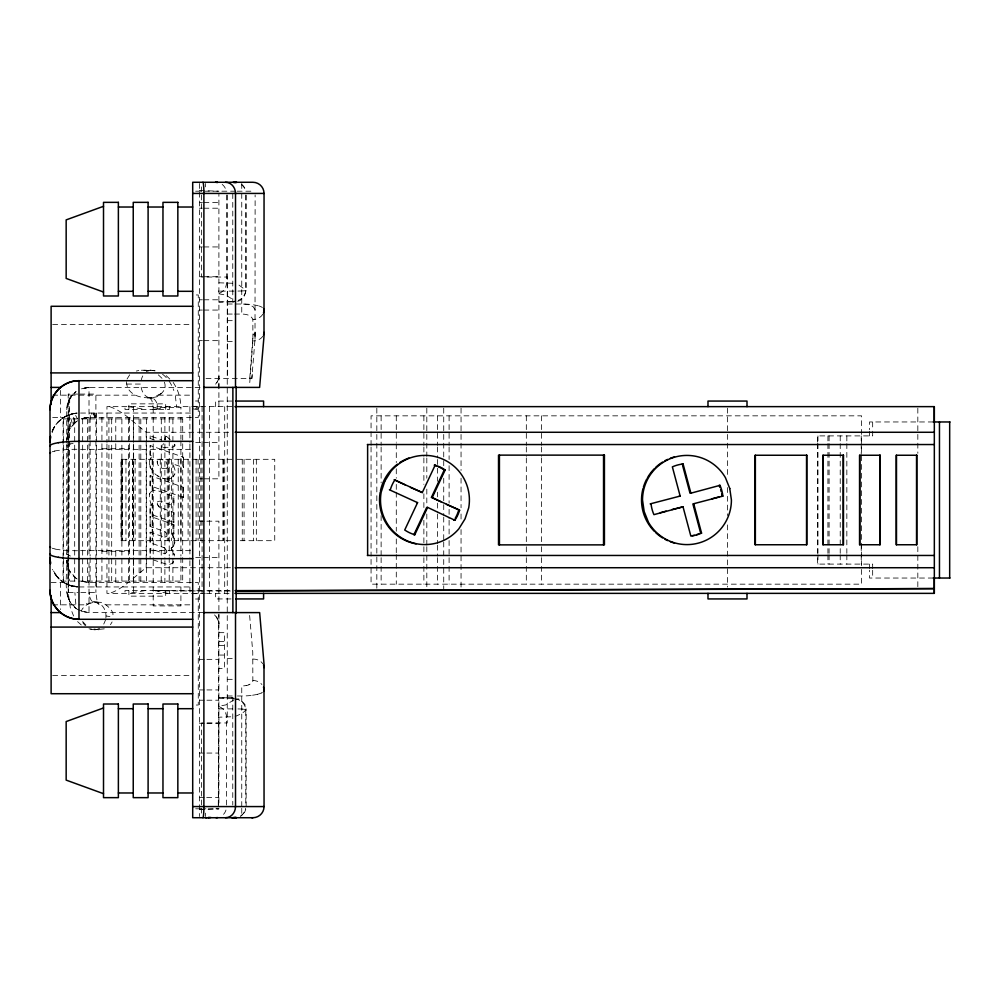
<?xml version="1.0" encoding="UTF-8"?>
<svg xmlns="http://www.w3.org/2000/svg" width="1000" height="1000" viewBox="0 0 1000 1000"><rect width="100%" height="100%" fill="white"/><g stroke="black" fill="none" stroke-linecap="round" stroke-linejoin="round"><path stroke-width="0.75" stroke-dasharray="5 3.75" d="M132.738 459.312L132.738 540.688L132.7 459.312M206.012 378.488L251.838 378.488L255.012 339.237L255.125 194.975M255.012 339.237L255.1 332.65M68.787 440.962L68.487 592.525L69.713 394.087M68.787 439.4L68.875 394.087M218.325 805.013L218.663 621.5L215.613 615.85M76.062 421.65L69.013 429.963L66.725 439.8L68.138 431.975L73.675 423.787L73.713 417.25M94.55 413.05L94.55 417.5M218.325 806.575L218.9 717.2L233.775 716.688M255.1 335.763L255.125 332.375M93.35 414.8L93.362 413.05L94.375 416.488M91.862 414.425L91.888 413.05M218.663 621.5L218.9 623.75L218.85 614.688M174.638 444.225C176.65 449.162 165.037 446.287 162.887 447.875L161.725 446.388L163.612 443.688M161.938 447.413L162.05 445.9M234.5 314.062L241.75 314.062A10.688 4.638 0 0 1 247.1 314.738A11.25 5.125 -0.7 0 1 250.413 316.075L252.85 318.975L252.9 340.975L249.625 384.538M70.612 427.225L70.788 418.275M163.062 478.4L165.087 478.862L161 477.725L155.463 474.475L150.05 467.287L149.537 460.737L152.363 456.012L150.125 455.125L150.125 445.5L183.55 457.225L183.463 467.5L183.55 457.225M158.5 465.662C158.737 466.912 155.1 459.738 159.062 459.312M157.413 463.537L157.188 461.175M167.875 466.337L166.025 461.863L161.575 459.3M166.737 552.025C167.362 550.55 165.35 554.963 163.912 553.425L150.125 548.6L150.125 558.837M105.862 618.112C106.75 612.025 103.763 605.087 97.825 602.762A13.85 11.85 90 0 0 88.112 604.025L87.513 604.338A20.162 20.162 0 0 0 86.65 604.837L82.575 608.538L81.275 610.975M66.725 442.95L66.725 409.7C66.737 402.587 70.312 395.675 76.1 391.538L70.875 396.737M66.725 439.8L67.713 433.25L67.237 435.037M218.9 388.175L218.9 376.25L218.012 380.613L215.613 384.15M249.625 615.462L252.763 652.15L252.85 681.025A12.55 6.037 3.3 0 1 251.625 683.062A11.638 5.425 1.5 0 1 248.888 684.663M66.725 409.7L68.238 401.625L72.763 394.438L69.013 399.862M173.525 546.188L174.825 542.25L173.525 546.188L171.125 548.35L174.213 554.587L173.725 553.2M251.838 378.488L252.262 374.188M165.025 440L165.725 436.525M249.737 378.488L252.862 337.362L253.912 333.913A2.225 1.725 0 0 0 255.012 332.912M167.037 535.688L166.375 532.938L164.675 531.525L150.125 526.438L150.125 516.3L173.888 524.625L173.8 533.987L173.888 524.625M173.463 536.512L173.738 537.125L172.087 533.825M173.888 512.625L173.8 522.388L173.888 512.625L159.288 507.1L157.287 504.225L157.4 501.912M173.9 475.812L172.875 476.95L174.9 473.787L175.125 470.475L173 464.012L183.55 467.5M174.838 445.962L174.825 444.462M218.738 378.15L217.375 381.863L214.537 385.1M151.975 505.062C149.863 504.038 148.475 493.088 150.363 492.575M149.45 494.675L149.725 493.587M164.375 382.137C166.675 387.375 163.5 393.3 158.287 395.163L157.9 396.45C146.337 399.963 126.463 397.1 126.538 381.512M105.438 620.225L103.75 624.087M174.9 473.787L174.513 474.837M52.225 432.612C55.138 421.35 66.275 413.45 77.7 413.1M245.775 809.463L244.662 812.15L240.575 816.225L242.6 814.463M167.763 466.725L167.387 467.45M127.05 379.025L129.713 374.775M52.438 430.625C56.425 420.863 66.213 413.988 76.675 413.137L75.738 413.225M166.988 536.138L164.75 537.288M218.9 709.325L218.9 708.175M112.112 621.925L110.463 624.688M51.85 431.838L55.188 425.487L52.3 430.7M153.025 559.85L168.2 564.788L171.9 563.575L174.075 560.388M66.725 445.975L70.45 443.95M150.213 458.75L151.438 457.062M218.9 291.837L218.9 290.688M172.512 563.062L173.512 561.825M150.625 492.113L153.275 490.475L156.725 490.325L173.888 496.463L173.8 506L173.888 496.463M73.675 423.787L78.162 420.325M161.1 393.587L156.012 396.112M166.75 468.062L167.138 467.775M234.025 699.75L226.025 704.85L218.9 706.213M157.537 501.6L160.325 501.05L173.888 506M240.575 816.225L241.312 815.588A11.15 10.825 -90 0 0 245.637 808.312M57.538 422.537L63.537 417.5A28.988 28.988 0 0 1 77.9 413.062M230.475 567.725L146.2 567.725C134.375 576.562 123.8 588.675 109.525 593.362M165 478.862L168.912 478.963L172.963 476.95M172.562 547.2L171.388 547.962M61.812 418.688L68.675 414.938M261.488 693.012L262.4 692.5M166.513 468.3L162.062 468.363L158.938 466.262M170.387 478.55L171.75 477.863M99.537 628.288L97.825 629.113A13.85 11.85 -90 0 1 94.162 629.788L89.012 628.8M218.9 301.825L234.037 301.712L218.9 302.213M235.162 716.425C240.3 714.262 250.3 710.812 244.338 703.763L240.263 699.575L237.675 698.688M234.037 301.712L232.775 302.213L232.775 193.425M88.112 604.025L93.338 602.337A18.863 18.863 0 0 1 99.175 602.3C106.025 601.362 122.25 619.675 106.013 615.938M155.712 409.425L167.812 406.637M234.938 301.087L232.775 301.825L236.45 301.45M66.963 415.662L76.675 413.137M81.475 388.825L89.012 387.4L203.062 387.4M104.275 628.85L94.162 629.788L89.625 628.737M81.675 418.75L89.012 417.5L198.275 417.5L198.275 294.962L195.487 294.962M158.963 459.312L161.663 459.3M52.2 451.775L54.862 451.087M70.987 414.175L77.438 413.212M82.463 418.488L89.012 417.5L83.537 418.188L85.787 417.738M136.3 371.05L138.812 370.5M237.675 301.312L240.263 300.425L244.338 296.238L246.15 290.487L246.15 194.963M157.662 408.738L152.938 409.425M89.012 387.4L82.463 388.387L89.012 387.4L89.012 439.45M145.162 590.575L128.425 593.362M195.487 408.438L198.275 408.1L195.487 407.225M85.425 417.8L89.012 417.5M199.387 809.475L218.9 808.8L214.575 808.8M199.387 809.225L218.9 808.8M218.9 282.8L233.775 283.312M166 436.45L166.688 436.538M141.363 370.238L150.863 370.213L157.463 371.3M152.938 590.575L205.325 590.725M206.887 590.725L231.863 590.65M155.363 590.875L230.963 591.013M234.1 291.112L218.9 291.112M195.613 191.2L235.575 191.2M237.113 191.2L252.9 191.2M199.387 202.387L202.387 202.387M203.888 202.387L218.9 202.387M199.387 208.212L202.387 208.212M203.888 208.212L218.9 208.212M199.387 246.938L202.387 246.938M203.888 246.938L218.9 246.938M199.387 276.725L202.387 276.725M203.888 276.725L218.9 276.725M199.387 299.788L202.387 299.788M203.888 299.788L218.9 299.788M227.25 304.012L241.75 304.012A21.675 5.1 0 0 1 248.337 304.237L252.4 304.662A22.425 5.637 -0.5 0 1 259.113 306.062M199.387 310.062L202.387 310.062M203.888 310.062L218.9 310.062M227.25 314.062L233.05 314.062M227.25 320.662L233.2 320.662M52.675 324.588L191.137 324.588M199.387 340.65L202.387 340.65M203.888 340.65L218.9 340.65M227.25 341.5L233.2 341.5M126.6 384.062L140.863 384.062A13.85 10 90 0 0 150.863 397.912L152.9 398.375M77.763 394.087L68.2 394.087L68.2 592.525L70.3 607.7L73.625 616.013M79.887 394.087L95.9 394.087L95.9 439.4M52.675 395.163L135.062 395.163M158.287 395.163L191.2 395.163M195.487 401L198.275 401M232.213 401.062L215.65 401.062L215.65 406.637M192.7 406.35L198.275 406.35M231.825 406.637L106.95 406.637L106.95 442.425M149.288 397.738L151.888 398.025L150.062 397.775L151.738 398.787L149.8 397.587L151.95 400.662L153.2 407.475L180.912 407.475L180.912 413.05M80.538 413.05L191.137 413.05M52.663 417.5L63.537 417.5M933.25 421.962L869.513 421.962L869.513 429.7M109.525 406.637C123.8 411.325 134.375 423.438 146.2 432.275L230.475 432.275M154.512 440L150.125 438.5L150.125 435.863L161.438 439.8M164.988 437.65L165.113 440M150.125 438.5L150.213 435.863M195.7 442.375L201.887 442.375M203.438 442.375L218.9 442.375M101.925 448.713L129.625 448.713M80.538 449.35L192.7 449.35M150.125 455.125L150.213 445.5M232.05 459.312L121 459.312L121 540.688L231.775 540.688M236.975 459.312L274.738 459.312L274.738 540.688L236.975 540.688M162.325 459.525L163.05 459.825M149.338 463.387L151.137 469.338M183.55 497.512L150.125 485.775L150.125 475.6L183.55 487.325L183.463 497.512L183.55 487.325M157.325 475.763L159.113 476.85M199.387 478.812L202.387 478.812M203.888 478.812L218.9 478.812L218.9 194.338M150.125 485.775L150.213 475.6M157.287 504.225L159.288 507.1M173.888 522.388L150.125 514.062L150.125 504.862L151.688 505.238M150.125 514.062L150.213 504.862M199.387 521.188L205.387 521.188M206.887 521.188L218.9 521.188L218.9 805.662M150.125 526.438L150.213 516.3M163.988 547.587L164.8 547.95L150.125 542.737L150.125 532.188L164.537 537.225M173.65 537.125L174.825 542.25M174.35 539.113L174.05 538.1M150.125 542.737L150.213 532.188M150.125 548.6L150.213 555.913M171.838 549.362L172.862 551.237M80.538 550.65L191.137 550.65M101.925 551.287L129.625 551.287M174.412 556.025L174.112 554.587M195.7 557.625L201.887 557.625M203.438 557.625L218.9 557.625M933.25 578.038L869.513 578.038L869.513 570.3M51.112 582.5L63.537 582.5A28.988 28.988 0 0 0 77.9 586.938L67.862 584.738L67.862 415.262M81.662 581.25L89.012 582.5L198.275 582.5L198.275 705.037L195.487 705.037M93.35 586.95L94.237 586.95M78.987 586.95L191.137 586.95M68.2 592.525L77.925 592.525M80.8 592.525L95.9 592.525L97.037 600.775L99.025 604.325L95.887 602.225L97.225 602.562M205.287 593.362L106.95 593.362L106.95 560.688M206.562 593.362L231.825 593.362M192.7 593.65L198.275 593.65M195.487 599L198.275 599M231.05 598.938L215.65 598.938L215.65 593.362M52.663 604.837L77.375 604.837M78.925 604.837L86.65 604.837L86.7 603.55L87.513 604.338M106.05 604.837L191.15 604.837M203.062 612.6L89.012 612.6L82.463 611.613L78.637 609.725M218.9 632.663L224.462 632.663L224.462 668.55L218.9 668.55M218.9 641.587L224.462 641.587M218.9 645.487L224.462 645.487M218.9 655.062L224.462 655.062M227.25 658.5L233.2 658.5M199.387 659.35L205.387 659.35M206.887 659.35L218.9 659.35M52.675 675.413L191.137 675.413M227.25 679.338L233.2 679.338M199.387 689.938L205.387 689.938M206.887 689.938L218.9 689.938M227.25 695.987L235.95 695.987M237.4 695.987L241.75 695.987A21.8 5.125 0 0 0 252.362 695.3M232.775 697.788L218.9 697.788L232.775 697.788L232.775 805.025M218.9 698.175L233.75 698.238M199.387 700.212L205.387 700.212M206.887 700.212L218.9 700.212M218.9 708.888L232.775 708.888A13.375 0.637 0 0 1 234.112 708.888M199.387 723.275L205.387 723.275M206.887 723.275L218.9 723.275M199.387 753.062L205.387 753.062M206.887 753.062L218.9 753.062M199.387 797.613L204.262 797.613M206.7 797.613L218.9 797.613M195.675 808.8L205.938 808.8M147.3 397.9L150.863 397.912A13.85 10 -90 0 0 154.675 396.863M97.225 602.112L92.625 601.625M199.387 190.525L218.9 191.2M242.237 709.075L246.15 709.513L246.15 806.575M234.037 698.288L232.775 698.162L233.438 698.2M89.012 582.5L82.463 581.512M98.925 629.8L92.475 628.75M143.925 370.238L149.012 370.938M77.438 586.788L66.388 584.075L68.075 584.825M152.537 370.4L154.887 370.662M128.425 406.637L145.162 409.425M218.9 293.788L226.025 295.15L234.025 300.25M167.812 593.362L157.662 591.263M192.7 408.787L198.275 409.8M72.525 586.225L76.675 586.862C66.188 586.038 56.425 579.15 52.438 569.375M234.938 698.913L238.162 699.6A11.15 10.462 41.8 0 1 245.775 709.663L245.775 805.037M172.362 533.675L173.888 533.987M70.987 585.837L74.538 586.613L69.4 585.325M52.2 548.225L54.862 548.913M91.088 629.325L91.85 629.525M70.45 556.05L66.725 554.025M234.85 698.562L238.162 699.6M81.475 611.175L89.012 612.6L89.012 560.55M68.675 585.062L61.812 581.312M262.4 307.5L261.488 306.988A22.95 5.987 -1.2 0 0 259.212 306.038M76.062 578.35L69.013 570.037L66.725 560.2C67.613 576.35 60.525 602.1 80.013 610.7M166.175 375.613L172.162 381.312M239.013 285.1L246.15 290.487A13.375 0.625 0 0 1 241.375 290.975M77.138 578.987C70.713 575.1 66.7 567.688 66.725 560.2M164.713 547.95L166.838 551.2M81.287 624.963L77.188 621.287M158.35 374.888L162.2 378.512M76.1 608.462L70.125 602.137L67.1 594.388L69.013 600.138M85.913 625.075L82.638 621.487M214.525 614.9L217.375 618.125L218.738 621.85M166.925 436.688L170.287 439.913M55.188 574.513L63.537 582.5L57.538 577.463L59.025 578.987L52.3 569.3M173.175 382.438C178.263 389.787 180.763 398.575 180.912 407.475M90.188 415.475L90.425 417.5M75.662 415.45L77.4 418.762M71.025 419.075L72.25 423.2M67.713 596.85L66.725 590.3M66.775 561.8L67.713 566.75M175.375 395.95L176.637 407.475M157.15 404.513L157.475 407.475M75.825 604.05L74.887 592.525M255.125 309.762L253.025 306.562L248.275 304.7A12.737 4.812 -0.1 0 0 245.775 304.288A12.463 4.638 0 0 0 241.75 304.025M69.112 570.25L69.338 580.675M73.987 418.237L74.025 423.45M95.388 415.7L95.4 417.5M917.825 408.188L917.825 453.312M917.825 546.688L917.825 588.7M872.663 421.962L872.663 429.7M872.663 431.25L872.663 435.9L817.375 435.9L817.375 442.075M872.663 568.75L872.663 564.1L817.375 564.1L817.375 554.837M872.663 570.3L872.663 578.038M869.513 431.25L869.513 435.9M869.513 564.1L869.513 568.75M861.225 435.9L861.225 442.075M861.225 443.625L861.225 454.438M861.225 545.562L861.225 553.288M861.225 554.837L861.225 564.1M846.838 435.9L846.838 442.075M846.838 443.625L846.838 553.288M846.838 554.837L846.838 564.1M840.225 435.9L840.225 442.075M840.225 443.625L840.225 553.288M840.225 554.837L840.225 564.1M829.087 435.9L829.087 442.075M829.087 443.625L829.087 553.288M829.087 554.837L829.087 564.1M827.925 435.9L827.925 442.075M827.925 443.625L827.925 553.288M827.925 554.837L827.925 564.1M817.962 435.9L817.962 442.075M817.962 443.625L817.962 553.288M817.962 554.837L817.962 564.1M817.4 443.625L817.375 553.288M727.45 408.188L727.45 475.1M727.45 487.55L727.45 515.562M727.45 524.9L727.45 587.137M541.587 415.838L541.587 445.45M541.587 447L541.587 456.362M541.587 457.912L541.587 545.2M541.587 546.763L541.587 556.112M541.587 557.675L541.587 584.163M526.325 415.838L526.325 445.45M526.325 447L526.325 456.362M526.325 457.912L526.325 545.2M526.325 546.763L526.325 556.112M526.325 557.675L526.325 584.163M461.05 408.188L461.05 470.438M461.05 478.212L461.05 507.775M461.05 514L461.05 521.788M461.05 529.562L461.05 587.137M449.1 415.838L449.1 445.45M449.1 447L449.1 459.475M449.1 465.712L449.1 503.113M449.1 509.35L449.1 518.7M449.1 520.262L449.1 534.288M449.1 540.525L449.1 556.112M449.1 557.675L449.1 584.163M443.725 408.188L443.725 465.763M443.725 478.212L443.725 503.113M443.725 504.663L443.725 515.562M443.725 517.112L443.725 540.462M443.725 542.013L443.725 588.7M437.388 415.838L437.388 445.45M437.388 447L437.388 457.912M437.388 459.475L437.388 481.3M437.388 492.212L437.388 496.887M437.388 503.113L437.388 512.475M437.388 514.025L437.388 543.638M437.388 545.2L437.388 556.112M437.388 557.675L437.388 584.163M426.812 408.188L426.812 456.425M426.812 457.987L426.812 478.212M426.812 489.113L426.812 504.663M426.812 514L426.812 545.125M426.812 546.688L426.812 588.7M423.875 415.838L423.875 445.45M423.875 447L423.875 456.362M423.875 457.912L423.875 484.412M423.875 493.762L423.875 507.788M423.875 520.262L423.875 545.2M423.875 546.763L423.875 556.112M423.875 557.675L423.875 584.163M396.287 415.838L396.287 442.325M396.287 443.888L396.287 462.587M396.287 468.825L396.287 478.175M396.287 484.412L396.287 490.65M396.287 492.212L396.287 531.175M396.287 538.962L396.287 553M396.287 554.55L396.287 584.163M381.125 415.838L381.125 445.45M381.125 447L381.125 482.85M381.125 515.588L381.125 556.112M381.125 557.675L381.125 584.163M376.825 408.188L376.825 591.812M371.062 445.45L371.062 415.838L861.587 415.838L861.587 584.163L371.062 584.163L371.062 557.675M371.062 447L371.062 556.112M256.337 459.312L256.337 540.688M253.375 459.312L253.375 540.688M245.775 194.963L245.775 290.338A11.15 10.462 -41.8 0 1 238.162 300.4M244.062 459.312L244.062 540.688M242.262 459.312L242.262 540.688M241.75 183.487L241.75 189.988M241.75 193.425L241.75 314.062M241.75 806.575L241.75 685.938A10.65 4.65 0 0 0 246.15 685.525M241.75 808.312L241.75 816.513M227.512 194.988L227.512 378.488M226.5 194.963L226.5 282.65A11.15 10.438 87.2 0 1 218.9 293.387M226.5 805.037L226.5 717.35A11.15 10.438 -87.2 0 0 218.9 706.612M224.7 406.637L224.7 593.362M223.375 459.312L223.375 540.688M222.9 459.312L222.9 540.688M209.562 406.637L209.562 593.362M205.613 183.487L205.613 186.875M205.613 813.125L205.613 816.513M202.075 406.637L202.075 593.362M201.612 186.875L201.612 191.688M201.612 194.975L201.612 277.038L227.25 277.038L227.25 722.962L201.612 722.962L201.612 805.025M201.612 808.312L201.612 813.125M200.863 459.312L200.863 540.688M199.387 183.487L199.387 816.513M198.075 459.312L198.075 540.688M196.088 459.312L196.088 540.688M189.9 406.637L189.9 442.425M189.9 443.975L189.9 559.138M189.9 560.688L189.9 593.362M188.1 459.312L188.1 540.688M180.987 459.312L180.987 540.688M180.912 417.5L180.912 439.3M180.912 440.85L180.912 556.038M180.912 557.587L180.912 582.5M180.912 586.95L180.912 605.913L153.2 605.913L153.2 586.95M178.238 459.312L178.238 540.688M172.9 418.9L172.9 581.1M171.5 459.312L171.5 540.688M169.587 406.637L169.587 409.425L125 409.425L125 406.637M169.587 593.362L169.587 590.575L125 590.575L125 593.362M169.225 417.5L169.225 439.3M169.225 440.85L169.225 556.038M169.225 557.587L169.225 582.5M168.475 459.312L168.475 540.688M167.275 459.312L167.275 540.688M165.688 409.425L165.688 403.85L128.9 403.85L128.9 409.425M165.688 590.575L165.688 596.15L128.9 596.15L128.9 590.575M164.887 417.5L164.887 442.413M164.887 443.963L164.887 559.15M164.887 560.7L164.887 582.5M161.3 418.9L161.225 581.1M160.287 459.312L160.287 540.688M153.2 407.475L153.2 413.05M153.2 417.5L153.2 442.413M153.2 443.963L153.2 559.15M153.2 560.7L153.2 582.5M152.7 459.312L152.7 540.688M152.175 459.312L152.175 540.688M146.438 418.9L146.438 581.1M146.2 432.275L146.2 567.725M140.8 418.9L140.8 581.1M139.113 418.9L139.113 581.1M135.113 459.312L135.113 540.688M133.637 406.637L133.637 442.425M133.637 443.975L133.637 559.138M133.637 560.688L133.637 593.362M133.35 418.9L133.35 581.1M129.625 417.5L129.625 582.5M128.512 418.9L128.512 581.1M125.962 459.312L125.962 540.688M122.587 459.312L122.587 540.688M122.163 459.312L122.163 540.688M121.888 418.9L121.888 581.1M121.287 459.312L121.287 540.688M115.775 417.5L115.775 448.713M115.775 551.287L115.775 582.5M111.688 418.9L111.688 581.1M108.925 418.9L108.925 581.1M106.95 443.975L106.95 559.138M101.925 417.5L101.925 582.5M96.538 418.9L96.538 581.1M96.237 413.05L96.237 417.5M96.237 582.5L96.237 586.95M95.9 440.962L95.9 592.525M90.113 417.5L90.113 439.3M90.113 440.85L90.113 556.038M90.113 557.587L90.113 582.5M89.012 443.925L89.012 557.625M87.4 418.9L87.4 581.1M82.662 418.9L82.662 581.1M74.688 418.9L74.688 581.1M66.725 444.425L66.725 558.663M63.612 418.9L63.612 581.1M60.462 390.412L60.462 417.5M60.462 582.5L60.462 609.587M262.825 314.188A11.15 9.75 0 0 1 252.9 319.513M262.825 336.275A11.15 8.6 0 0 1 252.9 340.975M252.9 680.487A11.15 9.75 0 0 1 261.913 684.5M249.062 684.75A10.925 4.975 0.7 0 1 246.225 685.588M252.9 659.025A11.15 8.6 0 0 1 262.825 663.725M257.475 694.3A22.237 5.425 0.2 0 1 252.262 695.25M261.325 692.987A22.775 5.8 0.7 0 1 257.462 694.3M85.412 625.725A37.262 19.275 -90 0 1 82.825 622.675M91.912 601.05A9.562 4.95 -90 0 1 89.75 596.875M162.562 374.275A37.262 25.787 -90 0 1 167.6 379.137M169.088 381.125A37.262 25.787 -90 0 1 173.825 390.55M141.35 379.775A13.85 10 90 0 1 142.762 375.913M146.312 371.712A13.85 10 90 0 1 150.863 370.213A13.85 10 -90 0 1 154.175 371M153.863 398.95A9.562 6.612 -90 0 1 156.75 403.125M241.562 184.412A11.15 11.15 0 0 1 245.613 189.988M241.312 184.412A11.15 10.825 -90 0 1 245.637 191.688M241.287 290.975A13.475 0.637 0 0 1 237.925 291.062M237.938 708.938A13.375 0.637 0 0 1 242.288 709.075M222.188 184.412A11.15 10.438 -90 0 1 226.375 191.688M70.362 443.95A22.312 3.6 0.2 0 1 73.112 443.4M225.987 810.013A11.15 10.438 -90 0 1 222.188 815.588M77.525 550.737A28.9 3.975 -0.2 0 1 54.5 548.938M54.5 451.062A28.9 3.975 0.2 0 1 77.525 449.263M182.7 418.9L63.075 418.9L63.075 581.1L182.7 581.1L182.7 418.9M89.213 592.562L89.288 594.175L89.213 592.562"/><path stroke-width="1.5" d="M234.938 406.637L934.325 406.637L934.338 567.725L934.325 593.362L234.938 593.362M203.888 612.6L259.65 612.6L264 663.662L264.05 806.575A11.15 11.15 0 0 1 252.9 817.725L192.7 817.725L192.7 182.275L252.9 182.275A11.15 11.15 0 0 1 264.05 193.425L264 336.337L259.613 387.4L203.888 387.4M192.7 619.288L78.987 619.288A28.988 28.988 0 0 1 60.462 612.6C53.963 607.112 50.062 598.812 50 590.3L50 409.7C50.062 401.188 53.963 392.887 60.462 387.4A28.988 28.988 0 0 1 78.987 380.712L192.7 380.712M50.462 436.887L50 442.025L50.562 436.337M50 409.7C49.75 394.2 63.487 380.5 78.987 380.712L78.987 619.288C63.487 619.5 49.75 605.8 50 590.3M389.4 489.775L417.562 502.65L404.725 530A36.237 36.112 90 0 0 414.787 534.75L427.612 507.4L454.875 520.262A36.237 36.112 -90 0 0 459.6 510.175L431.45 497.312L444.275 469.963L445.175 469.963L432.337 497.312M410.487 487.413L422.287 492.562L435.112 465.213A36.237 36.112 -90 0 1 445.175 469.963M50 445.975L50.55 445.05A29.5 4.787 0.4 0 1 58.587 442.688M50 453.338L50.562 452.537M208.988 817.337L208.287 817.725L210.863 817.463M103.513 206.3L66.162 219.887L66.162 278.438L103.513 292.038M103.513 707.962L66.162 721.562L66.162 780.113L103.513 793.7M251.788 817.725L252.9 817.725M235.338 817.337L232.775 817.725M650.163 503.888L680.15 496.062L672.362 466.863A36.237 36.112 -90 0 1 683.088 463.975L690.888 493.175L719.987 485.35A36.237 36.112 90 0 1 722.862 496.112L692.875 503.938L700.662 533.138L701.562 533.138L693.763 503.938M660.312 512.7L666.125 511.125M671.95 509.562L683.025 506.825L690.825 536.025A36.237 36.112 90 0 0 701.562 533.138M711.787 498.862L719.062 496.9M683.025 506.825L653.925 514.65A36.237 36.112 -90 0 1 651.05 503.888M58.425 442.663L62.825 442.1M216.05 817.725L217.688 817.588M234.938 817.725L236.637 817.588L231.737 817.725M234.975 590.638L934.338 588.587L235.65 590.988M192.7 193.425L264.05 193.425M118.375 207.025L133.238 207.025M148.1 207.025L162.963 207.025M177.838 207.025L192.7 207.025M118.375 291.312L133.238 291.312M148.1 291.312L162.963 291.312M177.838 291.312L192.7 291.312M192.7 306.288L51.112 306.288L51.112 404.1M51.112 372.912L192.7 372.912M51.112 387.4L60.462 387.4M235.863 401.062L263.587 401.062L263.587 406.637M933.25 421.962L950 421.962M235.162 432.275L934.338 432.275M192.7 441.337L78.987 441.337A28.737 4.4 0 0 0 62.9 442.113M367.4 444.538L934.338 444.538M682.2 463.975L683.088 463.975M435.112 465.213L434.225 465.213A36.237 36.112 -90 0 1 436.337 465.913M394.137 479.7L422.287 492.562M719.987 485.35L719.1 485.35A36.237 36.112 90 0 1 719.938 487.425M690.888 493.175L690 493.175L682.588 465.438M679.262 496.062L680.15 496.062M722.862 496.112L721.975 496.112A36.237 36.112 90 0 0 721.663 493.9M416.662 502.65L417.562 502.65M427.612 507.4L426.712 507.4L413.888 534.75L414.787 534.75M446.438 504.387L459.6 510.175M453.975 520.262L454.875 520.262M367.4 555.462L934.338 555.462M192.7 558.663L78.987 558.663A28.737 4.4 0 0 1 62.9 557.888M235.162 567.725L934.338 567.725M933.25 578.038L950 578.038M235.863 598.938L263.587 598.938L263.587 593.362M51.112 612.6L60.462 612.6M51.112 627.087L192.7 627.087M192.7 693.713L51.112 693.713L51.112 595.9M118.375 708.688L133.238 708.688M148.1 708.688L162.963 708.688M177.838 708.688L192.7 708.688M118.375 792.975L133.238 792.975M148.1 792.975L162.963 792.975M177.838 792.975L192.7 792.975M192.7 806.575L264.05 806.575M215.5 182.275L217.688 182.413L216.05 182.275M236.75 182.413L234.963 182.275L236.637 182.413M205.613 817.725L206.962 817.725M58.425 557.337L62.825 557.9M234.088 182.275L235.338 182.662M233.125 182.275L234.1 182.662M395.5 480.337L405.037 484.837M431.45 497.312L440.988 501.812M50 546.663L50.562 547.463M50 554.025L50.55 554.95A29.5 4.787 -0.4 0 0 58.587 557.312M50.562 563.663L50 557.975L50.462 563.112M949.675 421.962L949.675 578.038M939.463 421.962L939.463 578.038M934.275 406.637L934.275 422.2M934.275 577.8L934.275 593.362M916.538 455.25L916.538 544.75M896.488 455.25L896.488 544.75M879.875 455.25L879.875 544.75M859.812 455.25L859.812 544.75M843.2 455.25L843.2 544.75M823.15 455.25L823.15 544.75M806.538 455.25L806.538 544.75M755.362 455.25L755.362 544.75M747 406.637L747 401.062L707.987 401.062L707.987 406.637M747 593.362L747 598.938L707.987 598.938L707.987 593.362M603.538 455.125L603.538 544.875M499.425 455.125L499.425 544.875M367.625 444.538L367.625 555.462M236.175 386.938L236.175 613.062M235.512 387.4L235.512 193.425A11.15 10.012 -90 0 0 225.512 182.275M235.512 612.6L235.512 806.575A11.15 10.012 -90 0 1 225.512 817.725M232.875 387.4L232.875 612.6M698.6 533.975A36.237 36.112 -90 0 1 696.488 534.688M694.338 535.275A36.237 36.112 -90 0 1 692.15 535.712M720.65 489.55A36.237 36.112 90 0 1 721.225 491.712M674.475 543.075A44.588 44.45 -90 0 1 670.325 541.737M667.625 540.612A44.588 44.45 -90 0 1 665.013 539.325M662.513 537.875A44.588 44.45 -90 0 1 655.588 532.537M654.55 531.538A44.588 44.45 -90 0 1 643.037 488.462M643.438 487.062A44.588 44.45 -90 0 1 646.787 478.975M647.487 477.7A44.588 44.45 -90 0 1 654.55 468.462M655.588 467.463A44.588 44.45 -90 0 1 662.513 462.125M665.013 460.675A44.588 44.45 -90 0 1 667.625 459.387M670.325 458.263A44.588 44.45 -90 0 1 674.475 456.925M390.3 489.775A36.237 36.112 90 0 1 395.025 479.7M438.413 466.737A36.237 36.112 -90 0 1 444.275 469.963M458.713 510.175A36.237 36.112 -90 0 1 455.175 518.375M416.1 543.862A44.588 44.45 -90 0 1 382.663 516.438M382.15 515.087A44.588 44.45 -90 0 1 380.225 492.088M380.5 490.662A44.588 44.45 -90 0 1 397.425 464.212M399.8 462.562A44.588 44.45 -90 0 1 408.913 458.025M263.612 691.4A23.525 6.25 1.9 0 0 263.938 690.825L264.05 690.238A11.15 9.75 0 0 0 263.5 687.225M263.6 308.6A23.763 6.312 -1.9 0 1 264.05 309.762A11.15 9.75 0 0 1 263.5 312.775M264.05 332.375A11.15 8.6 0 0 1 263.5 335.037M202.925 817.725A11.15 0.975 90 0 0 203.888 806.575L203.888 193.425A11.15 0.975 90 0 0 202.925 182.275M263.5 664.963A11.15 8.6 0 0 1 264.05 667.625M384.862 481.05L381.2 492.088A44.588 44.45 -90 0 0 458.9 528.763L465.037 518.913L468.7 507.875A44.588 44.45 -90 0 0 391 471.2L384.862 481.05M118.375 202.35L103.513 202.35L103.513 295.988L118.375 295.988L118.375 202.35M148.1 202.35L133.238 202.35L133.238 295.988L148.1 295.988L148.1 202.35M177.838 202.35L162.963 202.35L162.963 295.988L177.838 295.988L177.838 202.35M604.425 455.125L498.525 455.125L498.525 544.875L604.425 544.875L604.425 455.125M806.8 455.25L755.1 455.25L755.1 544.75L806.8 544.75L806.8 455.25M843.475 455.25L822.875 455.25L822.875 544.75L843.475 544.75L843.475 455.25M880.138 455.25L859.55 455.25L859.55 544.75L880.138 544.75L880.138 455.25M916.812 455.25L896.213 455.25L896.213 544.75L916.812 544.75L916.812 455.25M118.375 704.013L103.513 704.013L103.513 797.65L118.375 797.65L118.375 704.013M148.1 704.013L133.238 704.013L133.238 797.65L148.1 797.65L148.1 704.013M177.838 704.013L162.963 704.013L162.963 797.65L177.838 797.65L177.838 704.013M729.762 488.5L725.45 477.7A44.588 44.45 -90 0 0 642.513 500L644.163 511.5L648.462 522.3A44.588 44.45 -90 0 0 731.413 500L729.762 488.5"/></g></svg>
